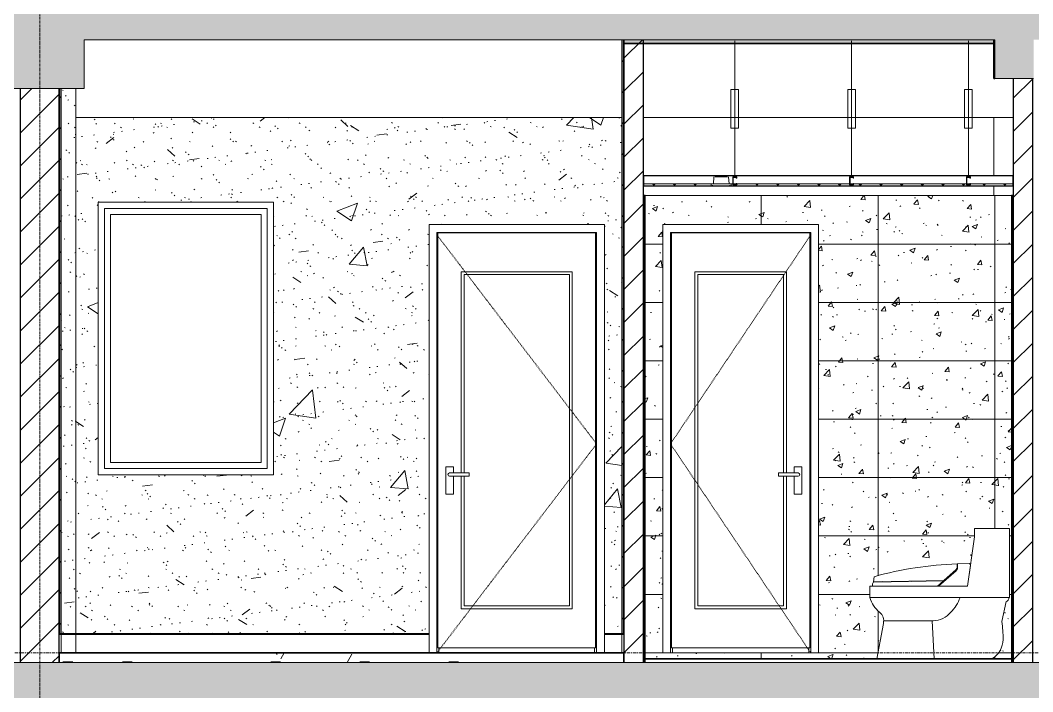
# Model space of a CAD drawing. Header units: millimetres. Extents: x -92143 to -2058, y -8802 to 35300.
# Drawn here: x -70037 to -64837, y 19000 to 22450 of the extents above; entities that cross this region are included whole.
import ezdxf

# ---------------------------------------------------------------- set-up
doc = ezdxf.new("R2010")
doc.units = ezdxf.units.MM
for name, pattern in [('Centre', [31.75, 6.35, -4.7625, 15.875, -4.7625]), ('Dash', [6.35, 3.175, -3.175]), ('Grid Line', [22.225, 12.7, -3.175, 3.175, -3.175])]:
    doc.linetypes.add(name, pattern=pattern)
for name, color, linetype, lineweight in [('0-1', 7, 'Continuous', 5), ('A-CLNG-1', 250, 'Continuous', 25), ('A-CLNG-2', 7, 'Continuous', 9), ('A-CLNG-PATT-1', 9, 'Continuous', 9), ('A-DETL-GENF', 92, 'Continuous', 9), ('A-DETL-GENF-1', 7, 'Continuous', 9), ('A-DETL-GENF-HDLN-1', 7, 'Dash', 9), ('A-DETL-THIN', 151, 'Continuous', 9), ('A-DOOR', 31, 'Continuous', 9), ('A-DOOR-1', 7, 'Continuous', 9), ('A-FLOR-1', 10, 'Continuous', 35), ('A-FLOR-HRAL', 11, 'Continuous', 9), ('A-FLOR-HRAL-1', 253, 'Continuous', 18), ('A-FLOR-HRAL-2', 9, 'Continuous', 9), ('A-FLOR-LEVL-2', 51, 'Centre', 9), ('A-FLOR-PATT-1', 7, 'Continuous', 9), ('A-FLOR-PATT-2', 67, 'Continuous', 9), ('A-GLAZ', 151, 'Continuous', 9), ('A-GLAZ-1', 7, 'Continuous', 9), ('A-WALL-1', 7, 'Continuous', 9), ('A-WALL-2', 250, 'Continuous', 25), ('A-WALL-3', 113, 'Continuous', 25), ('A-WALL-PATT-1', 7, 'Continuous', 9), ('A-WALL-PATT-2', 9, 'Continuous', 9), ('A-WALL-PATT-4', 111, 'Continuous', 9), ('E-LITE-EQPM', 33, 'Continuous', 9), ('E-LITE-EQPM-1', 7, 'Continuous', 9), ('I-WALL-1', 250, 'Continuous', 25), ('I-WALL-2', 7, 'Continuous', 9), ('P-SANR-FIXT', 6, 'Continuous', 9), ('P-SANR-FIXT-1', 7, 'Continuous', 9), ('S-BEAM-1', 12, 'Continuous', 5), ('S-BEAM-2', 7, 'Continuous', 9), ('S-BEAM-3', 10, 'Continuous', 35), ('S-COLS-1', 7, 'Continuous', 9), ('S-GRID-1', 1, 'Grid Line', 9)]:
    doc.layers.add(name, color=color, linetype=linetype, lineweight=lineweight)
pattern_1 = [(45, (-51987.05, 14125), (-79.5495, 79.5495), [])]
pattern_2 = [(50, (-51987.05, 14125), (1093.104, -95.634), [114.3, -1257.3]), (355, (-51987, 14125), (-211.46, 1146.34), [91.44, -1005.84]), (100.451, (-51896, 14117), (881.656, 1050.7), [97.14, -1068.54]), (46.184, (-51987, 14429.8), (1626.475, -252.26), [171.45, -1885.95]), (96.636, (-51851.5, 14408.8), (1424.42, 1484.57), [145.71, -1602.81]), (351.184, (-51987, 14429.8), (1424.43, 1484.55), [137.16, -1508.76]), (21, (-51834.65, 14353.6), (909.686, -613.59), [114.3, -1257.3]), (326, (-51834.7, 14353.6), (370.81, 1105.13), [91.44, -1005.84]), (71.451, (-51758.8, 14302.5), (1280.503, 491.53), [97.14, -1068.54]), (37.5, (-51987.05, 14125), (18.531, 507.33), [50.292, -943.356, 50.292, -970.788, -1009.65]), (37.5, (-51987.05, 14125), (18.531, 507.33), [-2014.728, 50.292, -959.358]), (7.5, (-51987.05, 14125), (400.918, 601.084), [50.292, -531.876, 50.292, -920.496, -384.81]), (7.5, (-51987.05, 14125), (400.918, 601.084), [-1552.956, 50.292, -334.518]), (327.5, (-52326.9, 14125), (813.545, -34.374), [50.292, -330.708, 50.292, -1138.428, -1577.34]), (327.5, (-52326.9, 14125), (813.545, -34.374), [-1569.72, 50.292, -1527.048]), (317.5, (-52479.3, 14125), (888.775, 152.56), [50.292, -445.008, 50.292, -739.14, -1120.14]), (317.5, (-52479.3, 14125), (888.775, 152.56), [-1284.73, 50.29, -1069.85])]
pattern_3 = [(37.5, (-51987.05, 14125), (-4.7995, 146.8239), [5.029, -110.795, 5.029, -124.511, -123.825]), (37.5, (-51987.05, 14125), (-4.7995, 146.8239), [-245.364, 5.029, -118.796]), (7.5, (-51987.05, 14125), (134.8574, 215.0472), [5.029, -57.455, 5.029, -99.365, -40.005]), (7.5, (-51987.05, 14125), (134.8574, 215.0472), [-166.878, 5.029, -34.976]), (327.5, (-52080.78, 14125), (237.29776, 0.4316), [5.029, -33.071, 5.029, -132.131, -179.07]), (327.5, (-52080.78, 14125), (237.29776, 0.4316), [-175.26, 5.029, -174.041]), (317.5, (-52080.78, 14125), (229.067, 66.8792), [5.029, -14.021, 5.029, -84.887, -102.87]), (317.5, (-52080.78, 14125), (229.067, 66.8792), [-108.966, 5.029, -97.841])]
pattern_4 = [(0, (-51987.05, 14125), (609.6, 152.4), [50.292, -406.908, 50.292, -406.908, -2438.4]), (0, (-51987.05, 14125), (609.6, 152.4), [-914.4, 50.292, -864.108, 50.292, -406.908, -1066.8]), (0, (-51987.05, 14125), (609.6, 152.4), [-2286, 50.292, -254.508, 50.292, -711.708]), (120, (-51758.45, 14201.2), (-436.7823, 451.7291), [50.292, -406.908, 50.292, -2845.308]), (120, (-51758.45, 14201.2), (-436.7823, 451.7291), [-507.492, -406.908, 50.292, -864.108, -1524]), (120, (-51758.45, 14201.2), (-436.7823, 451.7291), [-1828.8, 50.292, -406.908, 50.292, -1016.508]), (120, (-51758.45, 14201.2), (-436.7823, 451.7291), [-2336.292, -254.508, 50.292, -711.708]), (240, (-51682.25, 14506), (-172.8177, -604.1291), [50.292, -406.908, 50.292, -406.908, -2438.4]), (240, (-51682.25, 14506), (-172.8177, -604.1291), [-914.4, 50.292, -864.108, 50.292, -406.908, -1066.8]), (240, (-51682.25, 14506), (-172.8177, -604.1291), [-2286, 50.292, -254.508, 50.292, -711.708])]
pattern_5 = [(45, (-51987.05, 14125), (-84.8528, 84.8528), [])]

# ---------------------------------------------------------------- blocks, each defined once
blk = doc.blocks.new('NCV_TKTC_KET CAU_rvt-1-TKCS_MẶT CẮT E')
at = {"layer": 'A-FLOR-PATT-1'}
h = blk.add_hatch(color=256, dxfattribs=at)
h.paths.add_polyline_path([(-73236.9, 22330), (-73236.9, 22350), (-75336.9, 22350), (-75336.9, 22330), (-73506.3, 22330)])
h.paths.add_polyline_path([(-48844.9, 22330), (-48635.6, 22330), (-48635.6, 22350), (-50536.9, 22350), (-50536.9, 22330), (-49461.4, 22330)])
h.paths.add_polyline_path([(-20336.9, 22330), (-20336.9, 22350), (-22235.3, 22350), (-22235.3, 22330), (-20484.2, 22330)])
h.paths.add_polyline_path([(-66936.9, 22330), (-65032.3, 22330), (-65032.3, 22350), (-66936.9, 22350)])
h.paths.add_polyline_path([(-48435.6, 22330), (-48433.3, 22330), (-48433.3, 22350), (-48435.6, 22350)])
h.paths.add_polyline_path([(-22435.3, 22330), (-22435.3, 22350), (-22438.4, 22349.9), (-22438.4, 22330)])
h.paths.add_polyline_path([(-42336.9, 22330), (-40434.4, 22330), (-40434.4, 22350), (-42336.9, 22350)])
h.paths.add_polyline_path([(-56833.3, 22330), (-56833.3, 22350), (-58736.9, 22350), (-58736.9, 22330), (-56859.9, 22330)])
h.paths.add_polyline_path([(-28536.9, 22330), (-28536.9, 22350), (-30435.3, 22350), (-30435.3, 22330), (-29115.7, 22330)])
h.paths.add_polyline_path([(-30635.3, 22330), (-30635.3, 22350), (-30638.4, 22350), (-30638.4, 22330)])
at = {"layer": 'S-BEAM-1'}
blk.add_hatch(color=256, dxfattribs=at).paths.add_polyline_path([(-65032.3, 22150), (-65032.3, 22350), (-65036.9, 22350), (-65036.9, 22150)])
at = {"layer": 'A-FLOR-1'}
for p, q in [((-66936.9, 22350), (-66936.9, 22330)), ((-66936.9, 22330), (-65032.3, 22330))]:
    blk.add_line(p, q, dxfattribs=at)
at = {"layer": 'S-BEAM-2'}
for p, q in [((-68136.9, 21950), (-69751.9, 21950)), ((-66946.9, 21950), (-68136.9, 21950)), ((-65036.9, 21950), (-66836.9, 21950)), ((-64936.9, 21950), (-65036.9, 21950))]:
    blk.add_line(p, q, dxfattribs=at)
at = {"layer": 'S-BEAM-3'}
for p, q in [((-65036.9, 22350.1), (-65036.9, 22150)), ((-65036.9, 22150), (-65032.3, 22150))]:
    blk.add_line(p, q, dxfattribs=at)
blk = doc.blocks.new('Railing - Railing-915971-TKCS_MẶT CẮT E')
at = {"layer": 'A-FLOR-HRAL-1'}
for p, q in [((-66936.9, 5695), (-66946.9, 5695)), ((-66946.9, 5695), (-66946.9, 5600)), ((-66936.9, 5600), (-66936.9, 5695)), ((-66946.9, 5600), (-66936.9, 5600))]:
    blk.add_line(p, q, dxfattribs=at)
at = {"layer": 'A-FLOR-HRAL-2'}
for p, q in [((-67037, 5600), (-67037, 5695)), ((-67037, 5695), (-66946.9, 5695))]:
    blk.add_line(p, q, dxfattribs=at)
blk = doc.blocks.new('Railing - Railing-915972-TKCS_MẶT CẮT E')
at = {"layer": 'A-FLOR-HRAL-1'}
for p, q in [((-69826.9, 5695), (-69836.9, 5695)), ((-69836.9, 5695), (-69836.9, 5600)), ((-69826.9, 5600), (-69826.9, 5695)), ((-69836.9, 5600), (-69826.9, 5600))]:
    blk.add_line(p, q, dxfattribs=at)
at = {"layer": 'A-FLOR-HRAL-2'}
for p, q in [((-69826.9, 5695), (-69751.9, 5695)), ((-69751.9, 5600), (-69751.9, 5695)), ((-69751.9, 5695), (-67937, 5695)), ((-67937, 5695), (-67937, 5600))]:
    blk.add_line(p, q, dxfattribs=at)
blk = doc.blocks.new('DOOR_CW_01 CANH MO-PANEL KINH - DIW_01-900x2200-CỬA GỖ VÂN LAMINATE-553393-TKCS_MẶT CẮT E')
at = {"layer": 'A-DETL-GENF-HDLN-1'}
for p, q in [((-50676.9, 6673.5), (-51496.9, 7747)), ((-51496.9, 5600), (-50676.9, 6673.5))]:
    blk.add_line(p, q, dxfattribs=at)
at = {"layer": 'A-DOOR-1'}
for p, q in [((-51496.9, 7760), (-51496.9, 5600)), ((-51496.9, 7760), (-50676.9, 7760)), ((-50681.9, 7758), (-51491.9, 7758)), ((-51491.9, 7758), (-51491.9, 5626)), ((-50681.9, 5626), (-50681.9, 7758)), ((-50676.9, 5600), (-50676.9, 7760)), ((-51371.9, 6524.5), (-51371.9, 7558)), ((-51371.9, 7558), (-50801.9, 7558)), ((-51356.9, 7543), (-51356.9, 6524.5)), ((-50816.9, 7543), (-51356.9, 7543)), ((-50816.9, 5841), (-50816.9, 7543)), ((-50801.9, 7558), (-50801.9, 5826)), ((-51412.2, 6556), (-51451.7, 6556)), ((-51451.7, 6556), (-51451.7, 6416)), ((-51412.2, 6524.5), (-51412.2, 6556)), ((-51356.9, 6524.5), (-51431.9, 6524.5)), ((-51356.9, 6507.5), (-51431.9, 6507.5)), ((-51412.2, 6416), (-51412.2, 6507.5)), ((-51371.9, 5826), (-51371.9, 6507.5)), ((-51356.9, 6524.5), (-51331.1, 6524.5)), ((-51356.9, 6507.5), (-51356.9, 5841)), ((-51331.1, 6507.5), (-51356.9, 6507.5)), ((-51331.1, 6524.5), (-51331.1, 6507.5)), ((-51451.7, 6416), (-51412.2, 6416)), ((-50801.9, 5826), (-51371.9, 5826)), ((-51356.9, 5841), (-50816.9, 5841)), ((-51536.9, 5695), (-51536.9, 5700)), ((-50636.9, 5700), (-50636.9, 5695)), ((-51491.9, 5626), (-50681.9, 5626)), ((-51486.9, 5626), (-51486.9, 5600)), ((-50686.9, 5626), (-50686.9, 5600))]:
    blk.add_line(p, q, dxfattribs=at)
for start, end in [(90, 180), (180, 270)]:
    blk.add_arc((-51431.9, 6516), 8.5, start, end, dxfattribs=at)
blk = doc.blocks.new('DOOR_CW_01 CANH MO-PANEL KINH - DIG_02-800x2200-CỬA NHÔM KÍNH-401063-TKCS_MẶT CẮT E')
at = {"layer": 'A-DETL-GENF-HDLN-1'}
for p, q in [((-50297.3, 6673.5), (-49577.3, 7747)), ((-49577.3, 5600), (-50297.3, 6673.5))]:
    blk.add_line(p, q, dxfattribs=at)
at = {"layer": 'A-DOOR-1'}
for p, q in [((-50297.3, 7760), (-50297.3, 5600)), ((-50297.3, 7760), (-49577.3, 7760)), ((-50292.3, 7758), (-50292.3, 5626)), ((-49582.3, 7758), (-50292.3, 7758)), ((-49582.3, 5626), (-49582.3, 7758)), ((-49577.3, 5600), (-49577.3, 7760)), ((-50172.3, 7558), (-49702.3, 7558)), ((-50172.3, 5826), (-50172.3, 7558)), ((-49717.3, 7543), (-50157.3, 7543)), ((-50157.3, 7543), (-50157.3, 5841)), ((-49717.3, 6524.5), (-49717.3, 7543)), ((-49702.3, 7558), (-49702.3, 6524.5)), ((-49662.1, 6556), (-49662.1, 6524.5)), ((-49622.6, 6556), (-49662.1, 6556)), ((-49622.6, 6416), (-49622.6, 6556)), ((-49743.2, 6524.5), (-49717.3, 6524.5)), ((-49743.2, 6507.5), (-49743.2, 6524.5)), ((-49717.3, 6507.5), (-49743.2, 6507.5)), ((-49642.3, 6524.5), (-49717.3, 6524.5)), ((-49717.3, 5841), (-49717.3, 6507.5)), ((-49642.3, 6507.5), (-49717.3, 6507.5)), ((-49702.3, 6507.5), (-49702.3, 5826)), ((-49662.1, 6507.5), (-49662.1, 6416)), ((-49662.1, 6416), (-49622.6, 6416)), ((-49702.3, 5826), (-50172.3, 5826)), ((-50157.3, 5841), (-49717.3, 5841)), ((-50292.3, 5626), (-49582.3, 5626)), ((-50287.3, 5600), (-50287.3, 5626)), ((-49587.3, 5600), (-49587.3, 5626))]:
    blk.add_line(p, q, dxfattribs=at)
for start, end in [(0, 90), (270, 360)]:
    blk.add_arc((-49642.3, 6516), 8.5, start, end, dxfattribs=at)
blk = doc.blocks.new('M_Fixed - 900 x 1400-901191-TKCS_MẶT CẮT E')
at = {"layer": 'A-GLAZ-1'}
for p, q in [((-53204.9, 6547), (-53204.9, 7883)), ((-53204.9, 7883), (-52368.9, 7883)), ((-52368.9, 7883), (-52368.9, 6547)), ((-53173.9, 6578), (-53173.9, 7852)), ((-53173.9, 7852), (-52399.9, 7852)), ((-52399.9, 7852), (-52399.9, 6578)), ((-52399.9, 6578), (-53173.9, 6578)), ((-52368.9, 6547), (-53204.9, 6547))]:
    blk.add_line(p, q, dxfattribs=at)
blk = doc.blocks.new('TOILET - TOILET-348229-TKCS_MẶT CẮT E')
at = {"layer": 'P-SANR-FIXT-1'}
for p, q in [((-48735.6, 6196.1), (-48772.1, 5942.7)), ((-48735.6, 6238.8), (-48735.6, 6196.1)), ((-48556.6, 6238.8), (-48735.6, 6238.8)), ((-48556.6, 5884.5), (-48556.6, 6238.8)), ((-48825.8, 6040.7), (-48825.8, 6057.1)), ((-48762.2, 6059.4), (-48823, 6057.8)), ((-48772.1, 5942.7), (-48756.8, 6048.9)), ((-48756.8, 6048.9), (-48760.2, 6058.1)), ((-49251, 5991.3), (-49254.7, 5965.3)), ((-48830.9, 6022.1), (-48920.2, 5942.7)), ((-48892.8, 5971.6), (-48829.5, 6027.8)), ((-48772.1, 5942.7), (-49273.5, 5942.7)), ((-49273.5, 5942.7), (-49273.5, 5884.5)), ((-49260.4, 5950.7), (-49260.4, 5942.7)), ((-49260.4, 5942.7), (-48926.9, 5942.7)), ((-49254.7, 5965.3), (-48892.8, 5971.6)), ((-48894.8, 5970), (-49253.9, 5963.7)), ((-48926.9, 5942.7), (-48894.8, 5970)), ((-48920.2, 5942.7), (-48772.1, 5942.7)), ((-49273.5, 5884.5), (-48556.6, 5884.5)), ((-48559.8, 5884.5), (-48556.6, 5884.5)), ((-48596, 5760.8), (-48574.2, 5863.3)), ((-49204, 5751.5), (-49237.9, 5570)), ((-48948.9, 5764.9), (-49202.5, 5764.9)), ((-48943.9, 5570), (-48954.1, 5764.9))]:
    blk.add_line(p, q, dxfattribs=at)
for centre, radius, start, end in [((-48763.6, 4249.5), 1808.7, 91.9695, 105.6338), ((-48847.1, 6039.8), 24, 312.6549, 353.3451), ((-48850.1, 6040.7), 24.3, 328, 0), ((-50067.9, 6068.4), 1244.9, 358.5564, 359.5142), ((-48762.2, 6057.2), 2.2, 24.5161, 91.4839), ((-49228.4, 5943), 32.8, 140.9297, 166.5514), ((-49128.9, 5924.8), 150, 195.5839, 230.9413), ((-49003.8, 5954.4), 206.2, 314.8639, 340.1683), ((-48578.4, 5881.7), 18.9, 283, 8.4414), ((-49259.2, 5764.2), 56.7, 347.0587, 50.9413), ((-48948.9, 5881.3), 116.3, 270, 321.1214), ((-49152.3, 5674.2), 563, 359.4277, 8.8404), ((-48706, 5669.8), 116.7, 300.6227, 359.4277)]:
    blk.add_arc(centre, radius, start, end, dxfattribs=at)
blk = doc.blocks.new('LIC_10-ĐÈN LED DOWNLIGHT ÂM TRẦN_ P_6W_ ÁNH SÁNG 4000K - LIC_10-ĐÈN LED DOWNLIGHT ÂM TRẦN_ P_6W_ ÁNH SÁNG 4000K-V2-TKCS_MẶT CẮT E')
at = {"layer": 'E-LITE-EQPM-1'}
for p, q in [((-41887.9, 8009), (-41887.9, 8000)), ((-41791, 8009), (-41882.9, 8009)), ((-41874.5, 8045), (-41877, 8009)), ((-41804.5, 8045), (-41869.4, 8045)), ((-41796.9, 8009), (-41799.4, 8045)), ((-41785.9, 8000), (-41785.9, 8009)), ((-41896.9, 8000), (-41896.9, 7998)), ((-41896.9, 7998), (-41891, 7998)), ((-41776.9, 7998), (-41896.9, 7998)), ((-41895.8, 8000), (-41893.4, 8000)), ((-41893.3, 8000), (-41876.1, 8000)), ((-41782.9, 8000), (-41891, 8000)), ((-41885.5, 8000), (-41882.1, 8000)), ((-41882, 8002), (-41882, 8000)), ((-41881.1, 8000), (-41878.6, 8000)), ((-41873.6, 8000), (-41800.3, 8000)), ((-41860.6, 8000), (-41853.3, 8000)), ((-41820.5, 8000), (-41813.3, 8000)), ((-41797.7, 8000), (-41780.6, 8000)), ((-41795.3, 8000), (-41792.7, 8000)), ((-41791.9, 8000), (-41791.9, 8002)), ((-41791.8, 8000), (-41788.4, 8000)), ((-41782.9, 7998), (-41776.9, 7998)), ((-41780.5, 8000), (-41778.1, 8000)), ((-41776.9, 7998), (-41776.9, 8000))]:
    blk.add_line(p, q, dxfattribs=at)
blk = doc.blocks.new('NCV_TKTC_TANG 6 - 8_rvt-3-TKCS_MẶT CẮT E')
at = {"layer": 'A-CLNG-PATT-1'}
h = blk.add_hatch(dxfattribs=at)
h.set_pattern_fill('FP_4', color=256, style=0, pattern_type=2)
h.set_pattern_definition([(45, (-51987.05, 14125), (-53.033, 53.033), []), (135, (-51987.05, 14125), (-53.033, -53.033), [])])
h.paths.add_polyline_path([(-66836.9, 21600), (-66483.4, 21600), (-66482.9, 21609), (-66836.9, 21610)])
h.paths.add_polyline_path([(-65159.9, 21600), (-64936.9, 21600), (-64936.9, 21610), (-65157.4, 21610), (-65157.4, 21605), (-65177.4, 21605), (-65177.4, 21610), (-65757.4, 21610), (-65757.4, 21605), (-65777.4, 21605), (-65777.4, 21610), (-66357.4, 21609), (-66357.4, 21605), (-66377.4, 21605), (-66377.4, 21610), (-66390.5, 21609), (-66390.5, 21600), (-65174.9, 21600)])
h.paths.add_polyline_path([(-65759.9, 21607.5), (-65759.9, 21610), (-65774.9, 21610), (-65774.9, 21607.5)])
h.paths.add_polyline_path([(-66374.9, 21607.5), (-66358.8, 21609), (-66359.9, 21610), (-66374.9, 21609)])
h.paths.add_polyline_path([(-65174.9, 21607.5), (-65159.9, 21607.5), (-65159.9, 21610), (-65174.9, 21610)])
at = {"layer": 'A-FLOR-PATT-2'}
h = blk.add_hatch(dxfattribs=at)
h.set_pattern_fill('FP_2', color=256, style=0, pattern_type=2)
h.set_pattern_definition(pattern_4)
h.paths.add_polyline_path([(-67032.7, 19150), (-66936.9, 19150), (-66936.9, 19200), (-69836.9, 19200), (-69836.9, 19150), (-67341, 19150)])
at = {"layer": 'A-WALL-PATT-1'}
h = blk.add_hatch(dxfattribs=at)
h.set_pattern_fill('FP_5', color=256, style=0, pattern_type=2)
h.set_pattern_definition(pattern_1)
h.paths.add_polyline_path([(-66946.9, 19300), (-66936.9, 19300), (-66936.9, 22350), (-66946.9, 22350), (-66946.9, 19369.8)])
h = blk.add_hatch(dxfattribs=at)
h.set_pattern_fill('FP_5', color=256, style=0, pattern_type=2)
h.set_pattern_definition(pattern_1)
h.paths.add_polyline_path([(-69836.9, 19300), (-69826.9, 19300), (-69826.9, 22100), (-69836.9, 22100), (-69836.9, 19369.8)])
at = {"layer": 'A-WALL-PATT-2'}
h = blk.add_hatch(dxfattribs=at)
h.set_pattern_fill('FP_1', color=256, style=0, pattern_type=2)
h.set_pattern_definition(pattern_5)
h.paths.add_polyline_path([(-66936.9, 19150), (-66836.9, 19150), (-66836.9, 22350), (-66936.9, 22350), (-66936.9, 19369.8)])
h = blk.add_hatch(dxfattribs=at)
h.set_pattern_fill('FP_7', color=256, style=0, pattern_type=2)
h.set_pattern_definition(pattern_2)
h.paths.add_polyline_path([(-69751.9, 19300), (-69751.9, 22100), (-69826.9, 22100), (-69826.9, 19300), (-69807.1, 19300)])
h = blk.add_hatch(dxfattribs=at)
h.set_pattern_fill('FP_6', color=256, style=0, pattern_type=2)
h.set_pattern_definition(pattern_3)
h.paths.add_polyline_path([(-69751.9, 19300), (-69751.9, 22100), (-69826.9, 22100), (-69826.9, 19300), (-69807.1, 19300)])
h = blk.add_hatch(dxfattribs=at)
h.set_pattern_fill('FP_1', color=256, style=0, pattern_type=2)
h.set_pattern_definition(pattern_5)
h.paths.add_polyline_path([(-64836.9, 19150), (-64836.9, 22150), (-64936.9, 22150), (-64936.9, 19150), (-64874.8, 19150)])
h = blk.add_hatch(dxfattribs=at)
h.set_pattern_fill('FP_7', color=256, style=0, pattern_type=2)
h.set_pattern_definition(pattern_2)
h.paths.add_polyline_path([(-69751.9, 19300), (-67936.9, 19300), (-67936.9, 21400), (-67036.9, 21400), (-67036.9, 19300), (-66946.9, 19300), (-66946.9, 21950), (-69751.9, 21950), (-69751.9, 19369.8)])
h.paths.add_polyline_path([(-68736.9, 20115), (-69636.9, 20115), (-69636.9, 21515), (-68736.9, 21515)])
h = blk.add_hatch(dxfattribs=at)
h.set_pattern_fill('FP_6', color=256, style=0, pattern_type=2)
h.set_pattern_definition(pattern_3)
h.paths.add_polyline_path([(-69751.9, 19300), (-67936.9, 19300), (-67936.9, 21400), (-67036.9, 21400), (-67036.9, 19300), (-66946.9, 19300), (-66946.9, 21950), (-69751.9, 21950), (-69751.9, 19369.8)])
h.paths.add_polyline_path([(-68736.9, 20115), (-69636.9, 20115), (-69636.9, 21515), (-68736.9, 21515)])
h = blk.add_hatch(dxfattribs=at)
h.set_pattern_fill('FP_2', color=256, style=0, pattern_type=2)
h.set_pattern_definition(pattern_4)
h.paths.add_polyline_path([(-66836.9, 19150), (-66826.9, 19150), (-66826.9, 21550), (-66836.9, 21550), (-66836.9, 19369.8)])
h = blk.add_hatch(dxfattribs=at)
h.set_pattern_fill('FP_20', color=256, style=0, pattern_type=2)
h.set_pattern_definition([(50, (-51987.05, 14125), (273.276, -23.909), [28.575, -314.325]), (355, (-51987.05, 14125), (-52.8646, 286.585), [22.86, -251.46]), (100.451, (-51964.28, 14123), (220.414, 262.6745), [24.285, -267.135]), (46.184, (-51987.05, 14201.2), (406.619, -63.0646), [42.862, -471.487]), (96.636, (-51953.17, 14195.94), (356.104, 371.141), [36.428, -400.703]), (351.184, (-51987.05, 14201.2), (356.107, 371.138), [34.29, -377.19]), (21, (-51948.95, 14182.15), (227.4212, -153.3982), [28.575, -314.325]), (326, (-51948.95, 14182.15), (92.7027, 276.282), [22.86, -251.46]), (71.451, (-51930, 14169.37), (320.1254, 122.8816), [24.285, -267.135]), (37.5, (-51987.05, 14125), (4.6325, 126.8326), [5.029, -243.383, 5.029, -250.241, -252.412]), (37.5, (-51987.05, 14125), (4.6325, 126.8326), [-503.682, 5.029, -247.383]), (7.5, (-51987.05, 14125), (100.2292, 150.2711), [5.029, -140.513, 5.029, -237.668, -96.202]), (7.5, (-51987.05, 14125), (100.2292, 150.2711), [-388.239, 5.029, -91.173]), (327.5, (-52072.01, 14125), (203.38684, -8.5935), [5.029, -90.221, 5.029, -292.151, -394.335]), (327.5, (-52072.01, 14125), (203.38684, -8.5935), [-392.43, 5.029, -389.306]), (317.5, (-52110.11, 14125), (222.1944, 38.1398), [5.029, -118.796, 5.029, -192.329, -280.035]), (317.5, (-52110.11, 14125), (222.1944, 38.1398), [-321.183, 5.029, -275.006])])
h.paths.add_polyline_path([(-66826.9, 19170), (-65637.9, 19170), (-65602.5, 19364.1), (-65604, 19376.8), (-65608, 19388.5), (-65614.6, 19399.3), (-65646, 19431.2), (-65662.2, 19455.8), (-65673.5, 19484.5), (-65673.5, 19542.7), (-65660.4, 19542.7), (-65660.4, 19550.7), (-65653.9, 19563.7), (-65294.8, 19570), (-65326.9, 19542.7), (-65320.2, 19542.7), (-65226.5, 19627.8), (-65223.3, 19637), (-65223, 19657.8), (-65160.2, 19658.1), (-65156.8, 19648.9), (-65135.6, 19796.1), (-65135.6, 19838.8), (-64956.6, 19838.8), (-64956.6, 19484.5), (-64959.8, 19484.5), (-64962.9, 19471.1), (-64969.8, 19464.9), (-64974.2, 19463.3), (-64996, 19360.8), (-64990.8, 19314.8), (-64989.3, 19268.6), (-64992.6, 19242.4), (-65001.6, 19217.6), (-65016.1, 19195.4), (-65036.9, 19176), (-65047, 19170), (-64946.9, 19170), (-64946.9, 21550), (-66826.9, 21550), (-66826.9, 19369.8)])
h.paths.add_polyline_path([(-65937.3, 19200), (-66737.3, 19200), (-66737.3, 21400), (-65937.3, 21400), (-65937.3, 19369.8)])
h.paths.add_polyline_path([(-65654.7, 19565.3), (-65651, 19591.3), (-65491.4, 19627.6), (-65369.1, 19646.5), (-65225.8, 19657.1), (-65227.2, 19635.7), (-65230.9, 19626.5), (-65294.8, 19571.6), (-65653.9, 19565.3)])
h = blk.add_hatch(dxfattribs=at)
h.set_pattern_fill('FP_66', color=256, style=0, pattern_type=2)
h.set_pattern_definition([(0, (-66831.94, 19200), (0, 300), []), (90, (-66831.94, 19200), (-600, 4e-14), [])])
h.paths.add_polyline_path([(-66826.9, 19170), (-65637.9, 19170), (-65602.5, 19364.1), (-65604, 19376.8), (-65608, 19388.5), (-65614.6, 19399.3), (-65646, 19431.2), (-65662.2, 19455.8), (-65673.5, 19484.5), (-65673.5, 19542.7), (-65660.4, 19542.7), (-65660.4, 19550.7), (-65653.9, 19563.7), (-65294.8, 19570), (-65326.9, 19542.7), (-65320.2, 19542.7), (-65226.5, 19627.8), (-65223.3, 19637), (-65223, 19657.8), (-65160.2, 19658.1), (-65156.8, 19648.9), (-65135.6, 19796.1), (-65135.6, 19838.8), (-64956.6, 19838.8), (-64956.6, 19484.5), (-64959.8, 19484.5), (-64962.9, 19471.1), (-64969.8, 19464.9), (-64974.2, 19463.3), (-64996, 19360.8), (-64990.8, 19314.8), (-64989.3, 19268.6), (-64992.6, 19242.4), (-65001.6, 19217.6), (-65016.1, 19195.4), (-65036.9, 19176), (-65047, 19170), (-64946.9, 19170), (-64946.9, 21550), (-66826.9, 21550), (-66826.9, 19369.8)])
h.paths.add_polyline_path([(-65937.3, 19200), (-66737.3, 19200), (-66737.3, 21400), (-65937.3, 21400), (-65937.3, 19369.8)])
h.paths.add_polyline_path([(-65654.7, 19565.3), (-65651, 19591.3), (-65491.4, 19627.6), (-65369.1, 19646.5), (-65225.8, 19657.1), (-65227.2, 19635.7), (-65230.9, 19626.5), (-65294.8, 19571.6), (-65653.9, 19565.3)])
h = blk.add_hatch(dxfattribs=at)
h.set_pattern_fill('FP_2', color=256, style=0, pattern_type=2)
h.set_pattern_definition(pattern_4)
h.paths.add_polyline_path([(-64946.9, 19150), (-64936.9, 19150), (-64936.9, 21550), (-64946.9, 21550), (-64946.9, 19369.8)])
at = {"layer": 'A-CLNG-1'}
for p, q in [((-64936.9, 21650), (-66836.9, 21650)), ((-66836.9, 21650), (-66836.9, 21600)), ((-64936.9, 21600), (-64936.9, 21650)), ((-66836.9, 21600), (-66491, 21600)), ((-66382.9, 21600), (-64936.9, 21600))]:
    blk.add_line(p, q, dxfattribs=at)
at = {"layer": 'A-CLNG-2'}
for p, q in [((-66471.5, 21610), (-66836.9, 21610)), ((-66377, 21610), (-66402.4, 21610)), ((-66358.1, 21610), (-66374.9, 21610)), ((-65777, 21610), (-66357.4, 21610)), ((-65758.1, 21610), (-65774.9, 21610)), ((-65177, 21610), (-65757.4, 21610)), ((-65158.1, 21610), (-65174.9, 21610)), ((-64936.9, 21610), (-65157.4, 21610))]:
    blk.add_line(p, q, dxfattribs=at)
at = {"layer": 'A-FLOR-1'}
for p, q in [((-66936.9, 19200), (-69836.9, 19200)), ((-69836.9, 19200), (-69836.9, 19150)), ((-66936.9, 19150), (-66936.9, 19200)), ((-64936.9, 19170), (-66836.9, 19170)), ((-66836.9, 19170), (-66836.9, 19150)), ((-64936.9, 19150), (-64936.9, 19170))]:
    blk.add_line(p, q, dxfattribs=at)
at = {"layer": 'A-WALL-1'}
for p, q in [((-69761.9, 19300), (-69761.9, 19295)), ((-67936.9, 19295), (-67936.9, 19300)), ((-67036.9, 19300), (-67036.9, 19295))]:
    blk.add_line(p, q, dxfattribs=at)
at = {"layer": 'A-WALL-2'}
for p, q in [((-66936.9, 22350), (-66936.9, 19150)), ((-66836.9, 19150), (-66836.9, 22350)), ((-64936.9, 22150), (-64936.9, 19150)), ((-64836.9, 19150), (-64836.9, 22150))]:
    blk.add_line(p, q, dxfattribs=at)
at = {"layer": 'I-WALL-1'}
for p, q in [((-66946.9, 22350), (-66946.9, 19300)), ((-66936.9, 19300), (-66936.9, 22350)), ((-69836.9, 22100), (-69836.9, 19300)), ((-69826.9, 19300), (-69826.9, 22100)), ((-66826.9, 21550), (-66836.9, 21550)), ((-66836.9, 21550), (-66836.9, 19150)), ((-66826.9, 19150), (-66826.9, 21550)), ((-64946.9, 21550), (-64946.9, 19150)), ((-64936.9, 21550), (-64946.9, 21550)), ((-64936.9, 19150), (-64936.9, 21550)), ((-69836.9, 19300), (-69826.9, 19300)), ((-66946.9, 19300), (-66936.9, 19300))]:
    blk.add_line(p, q, dxfattribs=at)
at = {"layer": 'I-WALL-2'}
for p, q in [((-69751.9, 19300), (-69751.9, 22100)), ((-64946.9, 21550), (-66826.9, 21550)), ((-69636.9, 20115), (-69636.9, 21515)), ((-69636.9, 21515), (-68736.9, 21515)), ((-68736.9, 21515), (-68736.9, 20115)), ((-67936.9, 19300), (-67936.9, 21400)), ((-67936.9, 21400), (-67036.9, 21400)), ((-67036.9, 21400), (-67036.9, 19300)), ((-66737.3, 19200), (-66737.3, 21400)), ((-66737.3, 21400), (-65937.3, 21400)), ((-65937.3, 21400), (-65937.3, 19200)), ((-68736.9, 20115), (-69636.9, 20115)), ((-69826.9, 19300), (-69751.9, 19300)), ((-69751.9, 19300), (-67936.9, 19300)), ((-67036.9, 19300), (-66946.9, 19300)), ((-65937.3, 19200), (-66737.3, 19200))]:
    blk.add_line(p, q, dxfattribs=at)
at = {"layer": 'S-COLS-1'}
for p, q in [((-65036.9, 21650), (-65036.9, 21950)), ((-65036.9, 21550), (-65036.9, 21600))]:
    blk.add_line(p, q, dxfattribs=at)
at = {"layer": 'A-DOOR'}
for name in ['DOOR_CW_01 CANH MO-PANEL KINH - DIW_01-900x2200-CỬA GỖ VÂN LAMINATE-553393-TKCS_MẶT CẮT E', 'DOOR_CW_01 CANH MO-PANEL KINH - DIG_02-800x2200-CỬA NHÔM KÍNH-401063-TKCS_MẶT CẮT E']:
    blk.add_blockref(name, (-16400, 13600), dxfattribs=at)
at = {"layer": 'A-FLOR-HRAL'}
for name in ['Railing - Railing-915972-TKCS_MẶT CẮT E', 'Railing - Railing-915971-TKCS_MẶT CẮT E']:
    blk.add_blockref(name, (0, 13600), dxfattribs=at)
at = {"layer": 'A-GLAZ'}
blk.add_blockref('M_Fixed - 900 x 1400-901191-TKCS_MẶT CẮT E', (-16400, 13600), dxfattribs=at)
at = {"layer": 'E-LITE-EQPM'}
blk.add_blockref('LIC_10-ĐÈN LED DOWNLIGHT ÂM TRẦN_ P_6W_ ÁNH SÁNG 4000K - LIC_10-ĐÈN LED DOWNLIGHT ÂM TRẦN_ P_6W_ ÁNH SÁNG 4000K-V2-TKCS_MẶT CẮT E', (-24600, 13600), dxfattribs=at)
at = {"layer": 'P-SANR-FIXT'}
blk.add_blockref('TOILET - TOILET-348229-TKCS_MẶT CẮT E', (-16400, 13600), dxfattribs=at)
blk = doc.blocks.new('Repeating Detail - THANH TREO TRẦN 700-V208-TKCS_MẶT CẮT E')
at = {"layer": 'A-DETL-GENF'}
for points in [[(-66377.4, 28405), (-66357.4, 28405), (-66357.4, 28411), (-66359.9, 28407.5), (-66374.9, 28407.5), (-66374.9, 28442.5), (-66359.9, 28442.5), (-66357.4, 28439), (-66357.4, 28445), (-66377.4, 28445)], [(-65777.4, 28405), (-65757.4, 28405), (-65757.4, 28411), (-65759.9, 28407.5), (-65774.9, 28407.5), (-65774.9, 28442.5), (-65759.9, 28442.5), (-65757.4, 28439), (-65757.4, 28445), (-65777.4, 28445)], [(-65177.4, 28405), (-65157.4, 28405), (-65157.4, 28411), (-65159.9, 28407.5), (-65174.9, 28407.5), (-65174.9, 28442.5), (-65159.9, 28442.5), (-65157.4, 28439), (-65157.4, 28445), (-65177.4, 28445)]]:
    blk.add_hatch(color=256, dxfattribs=at).paths.add_polyline_path(points)
for p, q in [((-66367.4, 28445), (-66367.4, 29145)), ((-65767.4, 28445), (-65767.4, 29145)), ((-65167.4, 28445), (-65167.4, 29145)), ((-66387.4, 28895), (-66347.4, 28895)), ((-66387.4, 28695), (-66387.4, 28895)), ((-66347.4, 28895), (-66347.4, 28695)), ((-65787.4, 28895), (-65747.4, 28895)), ((-65787.4, 28695), (-65787.4, 28895)), ((-65747.4, 28895), (-65747.4, 28695)), ((-65187.4, 28895), (-65147.4, 28895)), ((-65187.4, 28695), (-65187.4, 28895)), ((-65147.4, 28895), (-65147.4, 28695)), ((-66347.4, 28695), (-66387.4, 28695)), ((-65747.4, 28695), (-65787.4, 28695)), ((-65147.4, 28695), (-65187.4, 28695)), ((-66357.4, 28445), (-66377.4, 28445)), ((-66377.4, 28445), (-66377.4, 28405)), ((-66357.4, 28445), (-66377.4, 28445)), ((-66377.4, 28445), (-66377.4, 28405)), ((-66357.4, 28439), (-66357.4, 28445)), ((-66357.4, 28439), (-66357.4, 28445)), ((-65757.4, 28445), (-65777.4, 28445)), ((-65777.4, 28445), (-65777.4, 28405)), ((-65757.4, 28445), (-65777.4, 28445)), ((-65777.4, 28445), (-65777.4, 28405)), ((-65757.4, 28439), (-65757.4, 28445)), ((-65757.4, 28439), (-65757.4, 28445)), ((-65157.4, 28445), (-65177.4, 28445)), ((-65177.4, 28445), (-65177.4, 28405)), ((-65157.4, 28445), (-65177.4, 28445)), ((-65177.4, 28445), (-65177.4, 28405)), ((-65157.4, 28439), (-65157.4, 28445)), ((-65157.4, 28439), (-65157.4, 28445)), ((-66377.4, 28405), (-66357.4, 28405)), ((-66377.4, 28405), (-66357.4, 28405)), ((-66374.9, 28442.5), (-66359.9, 28442.5)), ((-66374.9, 28407.5), (-66374.9, 28442.5)), ((-66374.9, 28407.5), (-66374.9, 28442.5)), ((-66374.9, 28442.5), (-66359.9, 28442.5)), ((-66359.9, 28407.5), (-66374.9, 28407.5)), ((-66359.9, 28407.5), (-66374.9, 28407.5)), ((-66359.9, 28442.5), (-66359.9, 28439)), ((-66359.9, 28442.5), (-66359.9, 28439)), ((-66359.9, 28439), (-66357.4, 28439)), ((-66359.9, 28439), (-66357.4, 28439)), ((-66357.4, 28411), (-66359.9, 28411)), ((-66359.9, 28411), (-66359.9, 28407.5)), ((-66357.4, 28411), (-66359.9, 28411)), ((-66359.9, 28411), (-66359.9, 28407.5)), ((-66357.4, 28405), (-66357.4, 28411)), ((-66357.4, 28405), (-66357.4, 28411)), ((-65777.4, 28405), (-65757.4, 28405)), ((-65777.4, 28405), (-65757.4, 28405)), ((-65774.9, 28442.5), (-65759.9, 28442.5)), ((-65774.9, 28407.5), (-65774.9, 28442.5)), ((-65774.9, 28407.5), (-65774.9, 28442.5)), ((-65774.9, 28442.5), (-65759.9, 28442.5)), ((-65759.9, 28407.5), (-65774.9, 28407.5)), ((-65759.9, 28407.5), (-65774.9, 28407.5)), ((-65759.9, 28442.5), (-65759.9, 28439)), ((-65759.9, 28442.5), (-65759.9, 28439)), ((-65759.9, 28439), (-65757.4, 28439)), ((-65759.9, 28439), (-65757.4, 28439)), ((-65757.4, 28411), (-65759.9, 28411)), ((-65759.9, 28411), (-65759.9, 28407.5)), ((-65757.4, 28411), (-65759.9, 28411)), ((-65759.9, 28411), (-65759.9, 28407.5)), ((-65757.4, 28405), (-65757.4, 28411)), ((-65757.4, 28405), (-65757.4, 28411)), ((-65177.4, 28405), (-65157.4, 28405)), ((-65177.4, 28405), (-65157.4, 28405)), ((-65174.9, 28442.5), (-65159.9, 28442.5)), ((-65174.9, 28407.5), (-65174.9, 28442.5)), ((-65174.9, 28407.5), (-65174.9, 28442.5)), ((-65174.9, 28442.5), (-65159.9, 28442.5)), ((-65159.9, 28407.5), (-65174.9, 28407.5)), ((-65159.9, 28407.5), (-65174.9, 28407.5)), ((-65159.9, 28442.5), (-65159.9, 28439)), ((-65159.9, 28442.5), (-65159.9, 28439)), ((-65159.9, 28439), (-65157.4, 28439)), ((-65159.9, 28439), (-65157.4, 28439)), ((-65157.4, 28411), (-65159.9, 28411)), ((-65159.9, 28411), (-65159.9, 28407.5)), ((-65157.4, 28411), (-65159.9, 28411)), ((-65159.9, 28411), (-65159.9, 28407.5)), ((-65157.4, 28405), (-65157.4, 28411)), ((-65157.4, 28405), (-65157.4, 28411))]:
    blk.add_line(p, q, dxfattribs=at)

msp = doc.modelspace()

# ---------------------------------------------------------------- hatches: boundary and pattern name
at = {"layer": 'A-DETL-GENF-1'}
for points in [[(-17236.9, 21950), (-17236.9, 22550), (-78233.3, 22550), (-78233.3, 21950), (-77935.7, 21950), (-77935.7, 22350), (-73233.6, 22350), (-73233.6, 22150), (-73033.3, 22150), (-73033.3, 22350), (-70108.5, 22350), (-70108.5, 22100), (-69708.5, 22100), (-69708.5, 22350), (-65032.3, 22350), (-65032.3, 22150), (-64832.3, 22150), (-64832.3, 22350), (-61933.6, 22350), (-61933.6, 22100), (-61533.6, 22100), (-61533.6, 22350), (-56833.3, 22350), (-56833.3, 22150), (-56633.3, 22150), (-56633.3, 22350), (-53733.2, 22350), (-53733.2, 22100), (-53333.2, 22100), (-53333.2, 22350), (-48635.6, 22350), (-48635.6, 22150), (-48435.6, 22150), (-48435.6, 22350), (-45535.3, 22350), (-45535.3, 22100), (-45134.4, 22100), (-45134.4, 22350), (-40434.4, 22350), (-40434.4, 22150), (-40234.4, 22150), (-40234.4, 22350), (-37436.9, 22350), (-37436.9, 22100), (-37037.4, 22100), (-37037.4, 22350), (-33860.3, 22350), (-33860.3, 22100), (-33436.9, 22100), (-33436.9, 22350), (-30635.3, 22350), (-30635.3, 22150), (-30435.3, 22150), (-30435.3, 22350), (-25735.7, 22350), (-25735.7, 22100), (-25335.7, 22100), (-25335.7, 22350), (-22435.3, 22350), (-22435.3, 22150), (-22235.3, 22150), (-22235.3, 22350), (-17535.3, 22350), (-17535.3, 21950)], [(-17236.9, 18550), (-17236.9, 19150), (-78233.3, 19150), (-78233.3, 18550), (-77935.7, 18550), (-77935.7, 18950), (-73233.6, 18950), (-73233.6, 18750), (-73033.3, 18750), (-73033.3, 18950), (-70108.5, 18950), (-70108.5, 18700), (-69708.5, 18700), (-69708.5, 18950), (-65032.3, 18950), (-65032.3, 18750), (-64832.3, 18750), (-64832.3, 18950), (-61933.6, 18950), (-61933.6, 18700), (-61533.6, 18700), (-61533.6, 18950), (-56833.3, 18950), (-56833.3, 18750), (-56633.3, 18750), (-56633.3, 18950), (-53733.2, 18950), (-53733.2, 18700), (-53333.2, 18700), (-53333.2, 18950), (-48635.6, 18950), (-48635.6, 18750), (-48435.6, 18750), (-48435.6, 18950), (-45535.3, 18950), (-45535.3, 18700), (-45134.4, 18700), (-45134.4, 18950), (-40434.4, 18950), (-40434.4, 18750), (-40234.4, 18750), (-40234.4, 18950), (-37436.9, 18950), (-37436.9, 18700), (-37037.4, 18700), (-37037.4, 18950), (-33860.3, 18950), (-33860.3, 18700), (-33436.9, 18700), (-33436.9, 18950), (-30635.3, 18950), (-30635.3, 18750), (-30435.3, 18750), (-30435.3, 18950), (-25735.7, 18950), (-25735.7, 18700), (-25335.7, 18700), (-25335.7, 18950), (-22435.3, 18950), (-22435.3, 18750), (-22235.3, 18750), (-22235.3, 18950), (-17535.3, 18950), (-17535.3, 18550)]]:
    msp.add_hatch(color=256, dxfattribs=at).paths.add_polyline_path(points)
at = {"layer": 'A-WALL-PATT-4'}
h = msp.add_hatch(dxfattribs=at)
h.set_pattern_fill('FP_1', color=256, style=0, pattern_type=2)
h.set_pattern_definition(pattern_5)
h.paths.add_polyline_path([(-69836.9, 19150), (-69836.9, 22100), (-70036.9, 22100), (-70036.9, 19150)])

# ---------------------------------------------------------------- linework, layer by layer
at = {"layer": 'A-DETL-THIN'}
for p, q in [((-69708.5, 22100), (-69708.5, 22350)), ((-69708.5, 22350), (-65032.3, 22350)), ((-65032.3, 22350), (-65032.3, 22150)), ((-70108.5, 22100), (-69708.5, 22100)), ((-65032.3, 22150), (-64832.3, 22150)), ((-37037.4, 19150), (-78233.3, 19150))]:
    msp.add_line(p, q, dxfattribs=at)
at = {"layer": 'A-FLOR-LEVL-2'}
msp.add_line((-92142.8, 19200), (-5549.7, 19200), dxfattribs=at)
at = {"layer": 'A-WALL-3'}
for p, q in [((-70036.9, 22100), (-70036.9, 19150)), ((-69836.9, 19150), (-69836.9, 22100))]:
    msp.add_line(p, q, dxfattribs=at)
at = {"layer": 'S-GRID-1'}
msp.add_line((-69936.9, -3701.5), (-69936.9, 30542.5), dxfattribs=at)

# ---------------------------------------------------------------- block references
at = {"layer": '0-1'}
for name in ['NCV_TKTC_KET CAU_rvt-1-TKCS_MẶT CẮT E', 'NCV_TKTC_TANG 6 - 8_rvt-3-TKCS_MẶT CẮT E']:
    msp.add_blockref(name, (0, 0), dxfattribs=at)
at = {"layer": 'A-DETL-GENF'}
msp.add_blockref('Repeating Detail - THANH TREO TRẦN 700-V208-TKCS_MẶT CẮT E', (0, -6800), dxfattribs=at)

doc.saveas('drawing.dxf')
